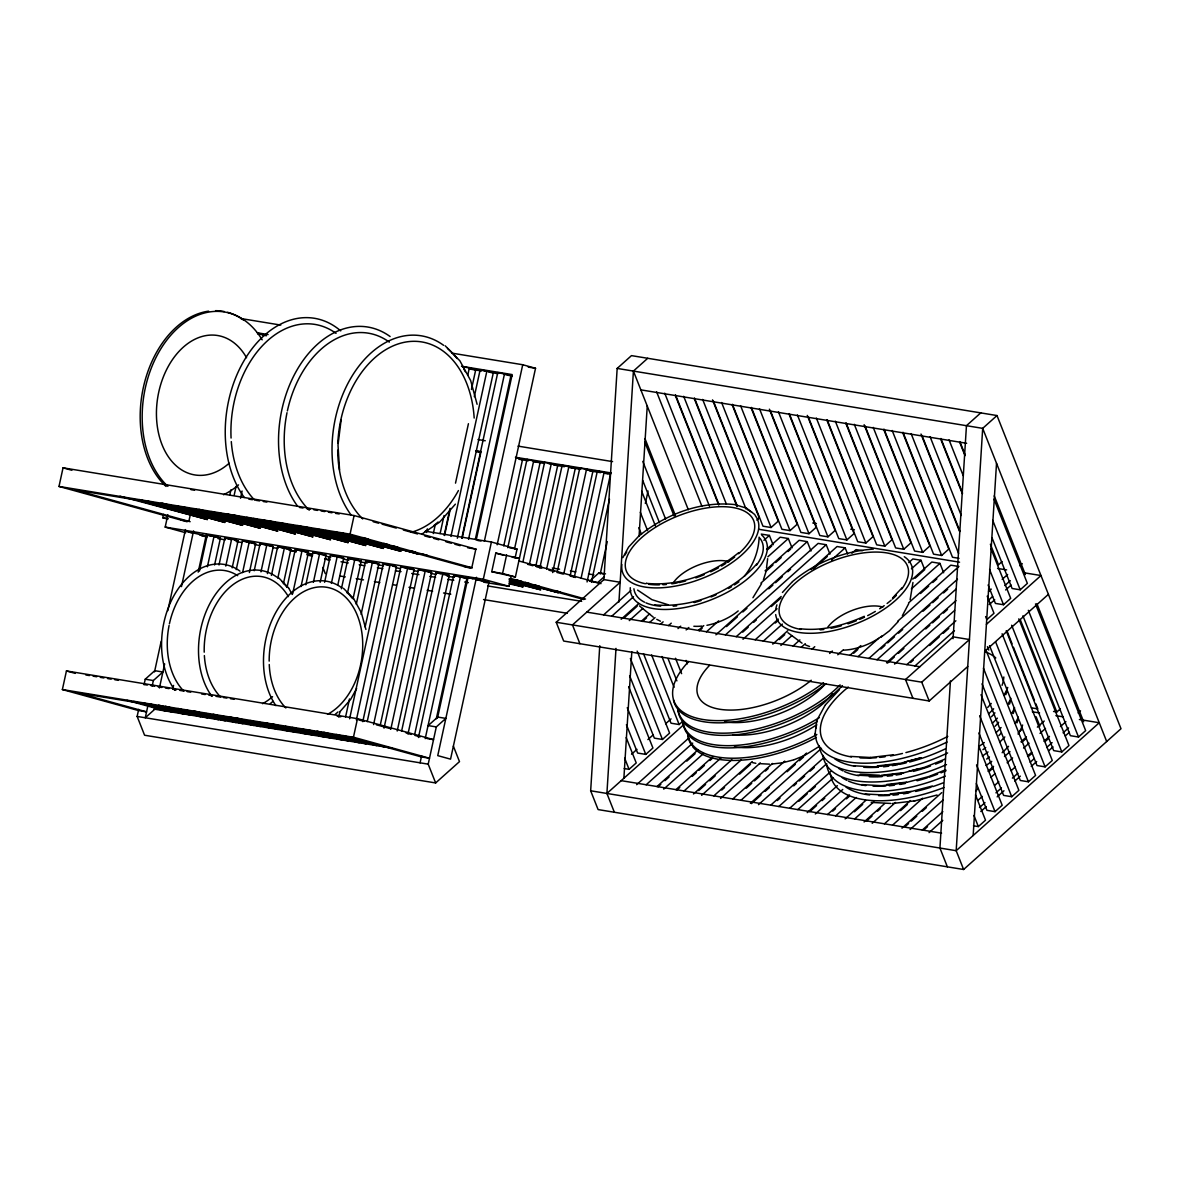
<?xml version="1.0" encoding="UTF-8"?>
<svg xmlns="http://www.w3.org/2000/svg" width="1180" height="1180" viewBox="0 0 1180 1180"><rect width="100%" height="100%" fill="white"/><g stroke="black" fill="none" stroke-linecap="round" stroke-linejoin="round"><path stroke-width="1.5" d="M967.748 666.494L929.191 700.979L563.671 641.05L556.223 622.258L603.909 579.601L617.17 368.425L631.477 355.623L996.997 415.552L1121 728.739L963.617 869.498L598.098 809.583L590.664 790.792L599.764 645.711M614.352 812.238L606.904 793.447L616.004 648.38M618.925 602.036L633.409 371.081L647.717 358.292M623.881 778.269L631.816 651.744M639.073 536.207L647.245 406.009M950.431 680.934L939.929 848.051L947.378 866.843M953.071 638.705L966.45 425.685L980.757 412.882M973.161 835.529L996.525 463.268M341.138 419.697L337.996 445.067L339.56 469.935M759.124 537.136C758.696 551.385 753.268 565.073 744.418 576.179M766.528 567.801L767.664 558.671M815.026 734.653L816.737 720.847M912.951 582.492L910.134 599.764M187.148 521.767L59 486.44L63.042 467.826L354.103 515.542L476.277 549.231M352.23 736.88L429.491 758.238L421.363 756.911L353.012 738.061L78.19 693.014L146.556 711.85L138.429 710.522L62.378 689.562L66.434 670.948L357.496 718.664L433.532 739.624L427.042 738.562M167.59 519.097L162.781 517.769L163.519 514.392M185.688 532.74L165.185 527.091L167.87 514.687M453.386 746.173L459.492 761.616L435.641 782.945L144.579 735.229L137.146 716.437L138.679 709.342M144.078 684.533L145.243 679.208L154.772 670.683L162.899 672.01L153.356 680.536L152.205 685.86M154.521 671.877L161.173 641.256M167.826 610.635L185.452 529.569M148.031 705.08L145.273 717.764L154.801 709.239M190.334 514.569L188.859 521.339L180.747 519.997M159.433 687.97L164.654 663.912M181.469 586.608L193.579 530.867M172.782 689.017L173.563 685.418M198.181 572.153L206.397 534.407M199.45 571.076L207.282 535.071L220.454 537.947L214.583 564.955M207.4 566.784L214.052 536.177M229.731 495.32L230.897 489.906M219.008 564.955L224.879 537.947L231.649 539.068L238.05 540.824L232.18 567.831M234.142 495.32L236.103 486.322M225.778 566.076L231.649 539.068M240.528 498.24L242.092 491.027M236.221 569.645L242.475 540.838L249.245 541.945L255.662 543.715L249.393 572.521M242.593 572.566L249.245 541.945M254.202 570.736L260.072 543.729L266.842 544.836L273.259 546.606L267.388 573.613M260.972 571.843L266.842 544.836M271.415 575.412L277.683 546.606L290.855 549.482L283.421 583.702M277.787 578.333L284.439 547.712M287.05 587.301L295.28 549.497L308.452 552.373L301.018 586.578M292.655 593.82L302.05 550.603M305.827 584.793L312.877 552.373L326.049 555.249L320.178 582.271M313.379 582.3L319.647 553.494M329.279 556.459L328.542 559.836L325.002 558.863M324.603 582.271L330.474 555.264L337.244 556.37L343.646 558.14L337.775 585.147M331.374 583.377L337.244 556.37M472.221 567.846L350.062 534.157L354.103 515.542M341.418 588.761L348.07 558.155L361.257 561.031L353.026 598.835M347.407 593.466L354.841 559.261M356.272 604.249L365.667 561.031L378.854 563.907L365.151 626.934M338.778 716.998L339.958 711.599M361.095 614.367L372.438 562.137M345.578 716.968L349.487 698.958M349.605 718.782L383.279 563.922L390.034 565.028L396.45 566.798L362.776 721.644M356.375 719.889L390.034 565.028M357.496 718.664L353.44 737.279L62.378 689.562M367.201 721.659L400.875 566.798L407.646 567.919L414.047 569.675L380.388 724.535M373.588 724.564L407.646 567.919M384.016 728.149L418.472 569.689L425.243 570.796L431.644 572.566L397.203 731.025M426.57 532.46L427.352 528.861M390.787 729.255L425.243 570.796M433.325 533.567L435.287 524.569M467.781 375.122L469.345 367.909L462.575 366.803M440.125 533.537L444.049 515.527M471.44 389.489L475.747 369.679L469.345 367.909M401.628 731.04L436.069 572.58L442.839 573.687L449.241 575.457L414.8 733.901M444.167 535.351L450.037 508.344M455.51 483.136L468.43 423.709M474.301 396.701L480.172 369.694L493.358 372.57L457.339 538.227M444.55 535.484L450.037 510.291M408 733.945L442.839 573.687M450.937 536.457L486.942 370.8M418.443 737.515L453.666 575.457L466.838 578.333L436.305 718.782M461.764 538.227L497.768 372.57L510.955 375.447L475.334 539.304M462.147 538.375L480.939 451.955L475.865 451.129M420.08 762.826L421.629 755.731M425.213 738.636L460.436 576.577M468.534 539.349L504.539 373.691M437.529 717.956L468.003 577.728M476.219 539.968L512.164 374.576L461.542 366.272M435.641 782.945L428.207 764.153L436.305 726.924L445.834 718.399L437.721 717.057L428.178 725.597L436.305 726.924M476.514 577.3L437.75 755.628L450.553 759.153L488.933 582.625M484.346 541.266L522.725 364.738L451.778 353.115M511.265 575.678L508.949 586.312L483.313 579.247L491.411 542.018L425.965 531.295M497.164 544.806L535.528 368.278L522.725 364.738M507.784 547.726L526.973 459.507L540.145 462.383L515.395 577.02L491.75 571.71L495.792 553.096L519.436 558.405L512.223 557.226M503.757 545.912L522.548 459.492L516.132 457.737M515.395 577.02L502.577 573.48L506.618 554.865M514.554 548.833L533.744 460.613M515.114 557.948L517.047 549.084L491.411 542.018M523.035 561.415L544.57 462.398L557.742 465.274L535.823 566.09M529.422 564.32L551.34 463.504M539.85 567.89L562.167 465.274L575.339 468.15L552.638 572.566M546.62 569.011L568.937 466.38M557.063 572.58L579.764 468.165L586.534 469.271L592.935 471.041L570.235 575.457M563.834 573.687L586.534 469.271M574.276 577.271L597.36 471.041L610.547 473.918L587.065 581.947M581.047 578.377L604.13 472.162M591.475 581.947L609.485 499.14M600.207 574.055L607.258 541.65M645.342 503.476L648.056 490.998M765.894 571.917L763.416 579.837M908.703 603.659L902.361 615.709M356.626 688.5L350.681 699.386L339.884 711.761M622.863 557.639L628.601 547.092L638.513 536.399M761.602 583.584L752.943 597.729M816.944 720.228L825.115 705.242M455.392 504.14L439.653 522.106L421.88 534.098M756.793 563.907C731.954 592.434 692.336 608.084 654.723 604.898M782.429 592.463L792.326 581.77M892.537 598.024L902.081 587.714M898.231 621.55L889.469 630.784L881.077 637.141M825.454 704.784L839.452 689.666M589.469 581.342L598.998 572.802L605.502 573.878M604.396 576.577L597.582 582.669L591.091 581.607M603.555 614.942L630.813 590.575M611.683 616.27L633.483 596.77M621.152 619.264L638.867 603.423M624.943 617.14L637.2 606.166M629.264 620.606L642.894 608.408M641.463 621.152L649.634 613.851M642.525 621.462L646.611 617.804M756.896 520.144L759.286 518.005L712.514 399.873M649.59 622.494L655.033 617.612M660.417 624.264L663.145 621.831M713.472 401.2L762.959 526.192L771.086 527.519L778.24 521.118L732.146 404.696M668.544 625.592L671.258 623.158M763.917 540.293L769.375 535.41L773.092 544.806M677.999 628.586L680.727 626.152M766.572 549.379L780.201 537.195L788.329 538.523L792.046 547.918M767.634 549.688L771.72 546.03M732.426 404.312L781.912 529.289L790.04 530.617L797.193 524.23L751.1 407.808M686.126 629.928L688.855 627.48M767.885 556.798L788.329 538.523M698.324 630.474L703.767 625.606M765.083 570.766L799.155 540.293L807.267 541.635L810.999 551.03M699.386 630.784L702.115 628.35M766.159 571.076L772.959 564.984M775.688 562.536L781.145 557.668M787.96 551.576L790.674 549.128M751.38 407.41L800.866 532.401L808.993 533.729L816.147 527.327L769.375 409.195M706.437 631.816L718.709 620.842M760.952 583.067L807.267 541.635M715.906 634.811L818.109 543.405L826.221 544.732L829.953 554.128M726.511 626.58L737.412 616.83M742.869 611.963L746.955 608.305M768.755 588.805L772.841 585.147M775.57 582.714L782.384 576.622M787.827 571.74L790.556 569.306M770.334 410.522L819.82 535.514L827.947 536.841L835.101 530.44L789.007 414.018M725.39 634.914L826.221 544.732M736.231 636.699L781.19 596.475M811.162 569.66L837.062 546.517L845.175 547.845L847.653 554.113M742.736 632.126L748.194 627.259M753.637 622.376L756.365 619.943M771.351 606.535L780.894 598.009M813.595 568.76L817.681 565.102M820.41 562.668L827.224 556.562M789.287 413.634L838.774 538.611L846.901 539.939L854.055 533.552L807.282 415.404M742.987 639.25L777.045 608.777M831.561 560.028L845.175 547.845M996.997 415.552L982.689 428.355L956.184 850.706L963.617 869.498M755.185 639.796L778.343 619.087M851.916 553.273L856.016 549.615L862.506 550.677M775.319 623.04L778.048 620.606M808.241 416.732L857.727 541.723L865.855 543.051L873.008 536.649L826.915 420.227M631.536 754.226L636.994 749.344M647.894 739.595L653.337 734.727M665.609 723.753L671.051 718.886M763.298 641.138L782.384 624.073M624.205 768.519L629.073 769.331L636.226 762.929L626.197 737.603M626.418 724.697L637.643 753.061L645.77 754.389L652.924 748.002L628.645 686.701M629.619 675.698L654.34 738.134L662.452 739.462L669.606 733.075L637.156 651.095M643.498 653.676L671.022 723.207L679.149 724.535L682.733 721.334A94.975 44.589 -21.6 0 0 819.259 717.661M772.767 644.133L787.753 630.725M606.904 793.447L683.205 725.199M779.287 639.56L784.73 634.693M827.195 419.844L876.681 544.821L884.808 546.163L891.962 539.762L845.854 423.34M780.894 645.46L791.795 635.71M636.639 784.671L688.692 738.12M793.078 646.021L799.892 639.929M846.149 422.956L895.635 547.933L903.762 549.26L910.916 542.874L864.129 424.726M646.139 784.788L692.704 743.12M801.205 647.348L805.291 643.69M656.965 786.558L698.058 749.802M658.071 786.824L660.815 784.375M664.93 780.703L669.03 777.03M686.834 761.1L695.064 753.755M812.032 649.118L814.761 646.684M908.777 562.595L912.863 558.937L920.99 560.264L924.707 569.66L915.179 578.2M865.102 426.054L914.588 551.045L922.716 552.373L929.855 545.971L883.761 429.55M663.721 789.11L703.442 753.592M911.447 568.804L920.99 560.264M675.919 789.671L712.897 756.587M677.025 789.936L679.769 787.488M692.1 776.455L696.2 772.782M698.944 770.334L704.431 765.437M709.903 760.525L712.646 758.076M829.629 653.455L832.357 651.006M912.745 579.115L931.817 562.049L939.944 563.376L943.661 572.772M884.056 429.166L933.542 554.143L941.655 555.485L948.809 549.084L902.715 432.662M684.046 790.998L721.024 757.914M837.756 654.782L843.198 649.9M911.329 588.968L939.944 563.376M693.501 793.992L731.851 759.699M698.722 790.585L705.566 784.464M709.682 780.791L715.154 775.894M849.939 655.343L860.84 645.593M908.541 602.936L950.77 565.161L958.898 566.489L897.582 621.329M853.73 653.204L857.816 649.546M920.503 593.496L928.675 586.18M932.761 582.522L936.846 578.864M701.628 795.335L741.35 759.802M858.067 656.67L878.51 638.395M713.826 795.881L752.176 761.572M721.777 790.025L724.52 787.576M739.595 774.095L750.554 764.301M868.893 658.44L957.467 579.233M880.855 649L884.956 645.342M887.67 642.908L894.484 636.817M898.57 633.159L902.671 629.5M923.099 611.225L929.914 605.134M932.643 602.7L938.085 597.818M943.543 592.95L947.629 589.292M720.582 798.432L760.304 762.914M877.02 659.782L956.051 589.086M732.78 798.993L772.502 763.46M746.217 788.225L751.69 783.328M754.433 780.88L759.92 775.983M765.392 771.071L768.136 768.623M886.49 662.777L955.977 600.62M887.552 663.072L894.366 656.98M898.452 653.322L903.91 648.454M925.71 628.955L929.796 625.297M932.525 622.863L939.324 616.771M943.425 613.113L947.511 609.455M1002.1 561.606L998.516 564.807L990.389 544.26M740.907 800.32L784.73 761.115M894.602 664.104L954.561 610.473M750.362 803.315L806.53 753.091M751.468 803.595L761.056 795.01M765.171 791.338L769.271 787.665M787.09 771.735L795.305 764.389M799.421 760.702L803.521 757.029M906.801 664.665L955.859 620.783M988.56 591.534L991.288 589.1M1002.189 579.351L1007.632 574.483M910.591 662.526L913.32 660.092M929.663 645.475L939.206 636.935M943.292 633.277L948.75 628.409M1019.859 565.78L1022.249 563.642M758.489 804.657L821.501 748.297M914.928 665.992L954.443 630.651M988.501 600.178L992.587 596.52M1004.859 585.56L1010.301 580.678M989.268 604.602L994.711 599.72M1005.625 589.971L1011.083 585.088M770.688 805.202L824.112 757.427M777.266 800.571L780.01 798.123M793.712 785.865L796.456 783.417M799.185 780.968L804.672 776.071M810.144 771.16L814.259 767.487M988.103 584.97L995.404 603.408L1003.531 604.735L1010.685 598.349L990.89 548.375M991.967 537.652L1012.101 588.481L1020.213 589.808L1027.367 583.407L994.032 499.184M778.8 806.53L826.752 763.652M556.223 622.258L921.742 682.188L969.429 639.53L953.189 636.861L905.503 679.518L912.937 698.309M986.406 624.353L1040.966 575.545L1024.727 572.89M789.641 808.315L830.735 771.558M798.963 801.235L807.179 793.875M809.923 791.426L815.395 786.529M797.754 809.642L833.375 777.782M984.71 651.316L1048.415 594.337M807.223 812.637L837.358 785.688M809.701 811.692L816.545 805.557M822.032 800.66L824.761 798.211M815.336 813.979L842.741 789.464M827.549 814.525L849.452 794.922M832.756 811.117L835.499 808.669M846.458 798.86L849.202 796.412M835.661 815.852L856.208 797.473M845.131 818.861L865.678 800.483M854.453 811.781L862.669 804.421M854.615 818.964L873.79 801.81M864.085 821.959L884.631 803.58M866.562 821.015L872.035 816.103M877.522 811.206L880.25 808.757M872.197 823.301L895.487 802.474M884.395 823.846L910.429 800.571M900.576 810.645L907.42 804.509M892.523 825.174L922.657 798.226M901.977 828.183L941.714 792.65M905.827 826L908.571 823.552M911.314 821.103L916.786 816.191M922.273 811.294L926.374 807.621M910.105 829.511L942.982 800.099M1018.325 732.721L1022.426 729.048M922.303 830.056L942.85 811.678M988.058 771.248L993.545 766.351M1004.49 756.557L1009.977 751.645M1020.936 741.851L1026.408 736.954M1037.368 727.146L1044.226 721.024M923.409 830.337L927.524 826.649M989.165 771.528L993.28 767.841M1022.042 742.117L1026.158 738.444M1053.548 711.466L1056.808 711.997L1060.378 708.811M929.058 832.623L942.761 820.365M975.639 790.954L978.367 788.506M990.698 777.487L994.814 773.815M1007.145 762.782L1012.617 757.885M1023.576 748.076L1029.063 743.179M1040.023 733.385L1045.495 728.473M978.25 800.084L982.35 796.412M994.681 785.379L998.796 781.706M1011.127 770.688L1015.228 767.015M1027.559 755.982L1031.674 752.309M1043.99 741.276L1049.477 736.379M1060.437 726.57L1065.909 721.673M1028.665 756.247L1031.409 753.799M1045.111 741.542L1047.84 739.093M1078.137 712.986L1080.526 710.847M979.518 807.548L985.005 802.651M995.95 792.842L1001.437 787.945M1012.396 778.136L1017.868 773.239M1030.199 762.221L1034.314 758.534M1046.645 747.515L1052.118 742.618M1063.077 732.81L1068.564 727.913M980.816 811.486L986.259 806.619M997.159 796.869L1003.974 790.777M1014.874 781.027L1020.331 776.145M1031.232 766.395L1036.674 761.528M1048.946 750.554L1053.032 746.896M1065.289 735.922L1069.375 732.279M973.471 825.794L978.353 826.59L985.507 820.188L975.477 794.863M976.347 783.623L986.923 810.321L995.035 811.663L1002.189 805.262L978.604 745.657M978.899 732.972L1003.605 795.394L1011.732 796.721L1018.886 790.335L981.023 694.696M982.04 683.81L1020.302 780.467L1028.429 781.794L1035.583 775.408L986.096 650.416M989.548 645.696L1036.999 765.54L1045.111 766.867L1052.265 760.466L1002.1 633.778M1006.23 630.754L1053.681 750.613L1061.808 751.94L1068.962 745.539L1018.797 618.851M1022.927 615.827L1070.378 735.686L1078.505 737.013L1085.659 730.612L1035.494 603.924M638.719 536.163C665.107 514.569 699.814 501.087 734.181 504.509M738.724 552.653C713.148 573.598 679.518 586.667 646.198 583.348L646.581 583.436M792.547 581.534C815.188 562.58 843.907 551.149 873.333 549.084M818.522 746.866L804.465 755.525M864.276 616.314C844.216 625.297 822.136 631.403 800.011 628.719M794.155 759.699L803.89 755.79M945.401 758.976L924.913 767.207L900.606 773.593L877.551 776.337M945.696 769.744L928.631 776.602L904.323 782.989L881.268 785.733M793.639 759.876L782.635 762.767L772.192 764.006M905.134 761.911L920.474 757.885M921.182 757.811L896.889 764.198L873.834 766.941M908.851 771.307L919.073 768.623M932.348 785.998L908.04 792.385L884.985 795.128M892.301 803.521L914.913 800.837L937.053 795.01M870.117 757.545L893.157 754.802M877.433 765.938L899.027 763.371M881.15 775.334L903.747 772.649M886.667 784.508L906.476 782.163M890.384 793.904L911.181 791.441M913.91 800.955L914.913 800.837M850.441 756.41L870.53 757.501M854.158 765.805L874.247 766.897M759.404 763.622L769.463 764.168M860.073 774.213L879.543 775.26M857.89 775.201L877.979 776.293M861.606 784.597L881.696 785.688M865.323 793.992L885.413 795.084M871.238 802.4L890.694 803.447M617.17 368.425L982.689 428.355L1106.693 741.542M240.75 318.512L280.781 325.075M528.256 367.083L535.528 368.278M640.858 389.872L966.641 443.282M257.24 332.79L268.096 334.56M257.8 333.955L264.556 335.061L258.155 333.291M468.991 368.573L475.747 369.679M488.269 371.73L493.358 372.57M504.185 374.34L510.955 375.447M262.83 335.135L266.444 335.725M470.746 369.222L481.588 370.992M490.629 372.482L497.872 373.662M508.713 375.447L512.327 376.037M477.974 439.55L485.26 440.745M518.005 446.114L612.597 461.616M475.658 450.731L481.071 451.616M515.424 457.25L611.255 472.959M519.156 458.946L522.548 459.492M533.375 461.277L540.145 462.383M554.364 464.714L557.742 465.274M568.568 467.044L575.339 468.15M586.165 469.935L592.935 471.041M605.458 473.092L608.851 473.652M519.2 459.3L528.242 460.79M533.67 461.675L544.511 463.46M553.553 464.935L564.409 466.72M569.822 467.604L580.678 469.389M589.72 470.864L600.561 472.649M604.175 473.239L607.788 473.829M812.784 522.991L816.413 523.596M850.795 529.23L854.423 529.82M958.986 558.317L952.496 557.255L903.01 432.278M758.666 529.26L959.561 562.196M997.572 568.436L1006.629 569.911M761.248 534.083L769.375 535.41M190.954 489.656L194.567 490.246M248.818 499.14L252.431 499.73M256.045 500.335L259.659 500.925M263.273 501.515L266.887 502.105M299.44 507.444L303.054 508.034M306.667 508.624L310.281 509.214M313.895 509.819L317.509 510.409M321.137 510.999L324.751 511.589M328.365 512.179L331.978 512.784M335.592 513.374L339.206 513.964M477.782 540.499L481.027 541.03M509.775 547.889L517.047 549.084M467.723 547.771L475.85 549.113L471.808 567.727L463.681 566.385M59 486.44L350.062 534.157M534.23 565.058L541.473 566.238M552.314 568.023L559.541 569.202M570.397 570.987L575.811 571.872M588.481 573.952L593.894 574.837M603.909 579.601L620.164 582.271L572.477 624.928L579.911 643.72M162.781 517.769L168.194 518.669M491.75 571.71L502.577 573.48M165.185 527.091L483.313 579.247M185.127 531.074L206.058 535.941L199.568 534.879M213.683 536.826L220.454 537.947M234.673 540.278L238.05 540.824M248.892 542.608L255.662 543.715M273.259 546.606L260.072 543.729M285.781 548.656L290.855 549.482M308.452 552.373L295.28 549.497M320.975 554.423L326.049 555.249M336.875 557.034L343.646 558.14M356.168 560.19L361.257 561.031M372.084 562.801L378.854 563.907M393.058 566.238L396.45 566.798M407.277 568.568L414.047 569.675M431.644 572.566L418.472 569.689M442.471 574.336L449.241 575.457M466.838 578.333L453.666 575.457M201.721 535.941L207.164 536.841M218.079 538.626L225.351 539.821M236.251 541.605L241.708 542.505M254.438 544.585L259.895 545.485M272.61 547.564L278.067 548.464M288.982 550.249L296.254 551.444M307.154 553.228L312.612 554.128M325.341 556.208L330.784 557.108M343.513 559.187L348.97 560.087M359.87 561.872L367.142 563.067M378.057 564.851L383.515 565.751M396.229 567.831L399.873 568.436M414.416 570.81L418.045 571.415M430.774 573.495L436.231 574.395M447.132 576.179L454.403 577.374M483.49 582.138L508.949 586.312M324.633 559.069L330.09 559.954M341.005 561.754L348.277 562.934M359.192 564.733L364.709 565.766M377.364 567.846L382.851 568.613M395.433 570.81L401.038 571.592M411.717 573.48L418.944 574.66M429.786 576.445L435.597 577.256M447.869 579.409L453.799 580.236M464.714 582.02L468.342 582.625M487.65 585.929L581.666 601.343M586.784 612.125L919.81 666.73M339.84 575.988L345.298 576.887M356.213 578.672L363.484 579.867M374.399 581.651L379.857 582.551M392.601 584.646L396.229 585.236M408.973 587.33L414.431 588.215M427.16 590.31L432.618 591.195M443.533 592.994L450.804 594.189M483.549 599.558L567.241 613.275M1031.35 707.838L1037.854 708.9L1035.819 703.767M1032.323 711.776L1039.565 712.971M1055.864 715.641L1063.091 716.821M1079.39 719.49L1099.259 722.75L956.184 850.706L590.664 790.792M145.243 679.208L153.356 680.536M85.86 674.99L89.474 675.58M93.087 676.17L96.701 676.76M100.315 677.364L103.943 677.954M107.557 678.544L111.171 679.134M114.784 679.724L118.398 680.329M143.709 684.474L147.323 685.064M150.952 685.654L154.565 686.244M158.179 686.849L161.793 687.439M165.407 688.029L169.02 688.619M172.649 689.209L176.263 689.813M179.876 690.403L183.49 690.993M187.104 691.583L190.718 692.173M201.573 693.958L205.187 694.548M208.801 695.138L212.415 695.743M216.029 696.333L219.657 696.923M223.271 697.513L226.885 698.103M230.498 698.707L234.112 699.298M337.17 716.186L340.784 716.776M621.211 780.659L941.566 833.169M153.96 709.092L392.262 748.164M137.146 716.437L428.207 764.153M752.324 762.56L755.834 763.312M668.367 604.824L651.891 599.647L637.598 590.089M480.172 369.694L484.98 371.022M598.968 471.484L602.169 472.369M547.771 463.283L550.972 464.153M526.973 459.507L530.174 460.392M475.776 451.291L478.977 452.176M598.998 572.802L604.13 574.218M495.792 553.096L503.801 555.308M518.758 560.942L601.004 583.613M373.19 521.722L378.515 523.183M382.069 524.156L396.259 528.08M403.353 530.026L417.558 533.95M424.652 535.897L429.977 537.372M433.517 538.346L438.842 539.821M445.937 541.768L451.262 543.243M454.816 544.216L460.141 545.691M527.563 564.276L532.888 565.736M536.428 566.725L541.753 568.185M548.848 570.147L554.172 571.607M557.727 572.595L563.052 574.055M570.147 576.017L575.471 577.477M362.82 537.578L368.086 539.039M383.869 543.39L389.135 544.836M392.645 545.809L397.911 547.255M410.198 550.647L415.463 552.093M422.47 554.025L427.735 555.485M516.53 579.955L521.796 581.416M525.307 582.374L530.572 583.835M534.083 584.793L539.349 586.254M555.131 590.605L560.397 592.05M511.176 578.569L585.531 599.071M470.289 568.214L349.634 534.953L74.812 489.892L190.142 521.693M509.318 578.967L583.849 599.514M341.463 532.903L418.664 554.187L334.692 531.797M509.214 579.159L558.347 592.699L509.465 579.985M325.621 530.499L401.067 551.311L318.851 529.392M509.155 581.106L540.75 589.808L509.406 581.932M304.499 526.649L383.471 548.42L297.744 525.543M509.111 583.053L523.138 586.932L509.362 583.879M290.413 524.731L365.859 545.529L281.887 523.138M269.306 520.881L348.262 542.653L262.535 519.775M253.464 518.477L330.666 539.762L246.694 517.371M472.87 578.79L468.062 577.463L489.007 582.33L476.071 579.675M63.042 467.826L71.892 470.274M234.112 515.114L313.069 536.885L227.342 514.008M436.069 572.58L440.877 573.908M218.27 512.71L295.472 533.994L211.5 511.604M198.919 509.347L277.875 531.103L195.659 509.2M183.062 506.943L260.264 528.227L176.292 505.837M400.875 566.798L405.669 568.126M383.279 563.922L389.68 565.692M161.955 503.093L242.667 525.336L160.451 503.432M365.667 561.031L370.476 562.359M146.114 500.689L225.07 522.46L139.343 499.583M132.027 498.771L207.474 519.569L119.991 496.205M348.07 558.155L354.487 559.91M330.474 555.264L335.282 556.591M312.877 552.373L319.279 554.143M307.257 553.966L312.567 555.441M277.683 546.606L282.477 547.933M290.929 550.381L296.239 551.842M306.859 554.777L312.169 556.237M242.475 540.838L247.284 542.166M224.879 537.947L231.28 539.717M207.282 535.071L212.09 536.399M188.328 531.959L191.529 532.844M358.808 719.933L364.074 721.378M376.332 724.771L390.359 728.635M406.141 732.987L411.392 734.432M414.903 735.391L420.154 736.851M343.159 735.597L383.589 746.748M336.389 734.491L376.818 745.627M323.792 732.22L365.992 743.857M317.022 731.113L359.221 742.751M307.951 729.83L348.395 740.966M301.18 728.709L341.625 739.86M292.109 727.426L330.798 738.09M285.339 726.32L324.028 736.984M272.757 724.048L313.202 735.199M265.987 722.942L306.431 734.093M256.916 721.659L295.605 732.323M250.145 720.538L288.834 731.202M66.434 670.948L75.269 673.382M235.794 717.794L277.993 729.432M229.038 716.688L271.223 728.326M221.722 715.876L260.397 726.541M213.197 714.284L253.626 725.435M205.881 713.487L242.8 723.665M193.83 710.921L236.03 722.558M184.759 709.623L225.203 720.774M177.988 708.516L218.433 719.667M165.407 706.26L207.606 717.897M158.636 705.153L200.836 716.776M149.565 703.855L190.01 715.006M142.795 702.749L183.239 713.9M133.724 701.451L172.398 712.115M126.953 700.345L165.643 711.009M734.58 504.539L746.276 508.079M805.719 645.018L809.569 646.493M656.759 619.352L660.431 621.196M802.046 643.174L787.901 632.716M746.689 508.27L754.92 514.687M653.278 617.155L639.398 605.856M445.17 345.784L459.875 360.8L470.673 380.594L477.103 404.283M343.439 588.304L353.602 598.555M278.465 577.639L288.613 587.905M353.838 598.968L361.39 612.833L365.889 629.427M288.849 588.319L292.212 594.484M994.224 495.851L1025.39 574.586M1036.91 603.673L1083.668 721.762M992.719 520.351L1020.213 589.808M1028.341 610.311L1078.505 737.013M959.871 441.6L965.284 455.288M959.576 441.984L965.004 455.672M949.03 439.816L963.264 475.776M1020.198 619.544L1056.808 711.997M940.917 438.488L962.6 493.27M940.622 438.872L962.319 493.668M989.592 569.542L1003.531 604.735M1011.644 625.238L1061.808 751.94M930.076 436.718L961.258 515.468M1007.337 631.846L1012.086 643.838M1013.443 647.26L1034.462 700.33M1036.129 716.791L1039.846 726.187M987.217 596.166L993.988 613.275L986.834 619.662L985.61 616.594M921.963 435.376L959.915 531.266M920.99 434.048L959.635 531.649M995.625 641.891L1045.111 766.867M911.122 433.606L958.588 553.45M987.439 646.625L988.796 650.062M892.183 430.494L941.655 555.485M983.442 668.19L1028.429 781.794M873.23 427.396L922.716 552.373M979.665 715.744L1011.732 796.721M854.276 424.284L903.762 549.26M976.538 764.935L995.035 811.663M835.322 421.172L884.808 546.163M921.742 682.188L929.191 700.979M973.957 815.469L978.353 826.59M816.368 418.074L865.855 543.051M797.415 414.962L846.901 539.939M778.461 411.85L827.947 536.841M759.507 408.752L808.993 533.729M740.553 405.64L790.04 530.617M721.6 402.527L771.086 527.519M702.646 399.43L746.025 508.993M694.519 398.088L737.235 505.954M694.238 398.486L736.94 506.338M683.692 396.318L726.408 504.185M675.565 394.99L718.959 504.568M675.284 395.374L718.664 504.952M664.738 393.205L709.475 506.205M656.626 391.878L702.041 506.589M633.409 371.081L688.309 509.716M644.959 438.591L675.447 515.601M644.752 441.925L674.09 516.043M642.775 461.395L665.579 518.994M642.702 480.393L659.473 522.74M641.625 491.101L655.475 526.088M640.312 512.282L647.614 530.72M638.823 527.711L641.477 534.407M686.052 660.402L687.409 663.824M675.506 658.248L681.612 673.647M668.057 658.632L676.878 680.889M661.906 656.508L674.105 687.321M651.625 655.018L679.149 724.535M630.385 658.47L662.452 739.462M627.273 707.676L645.77 754.389M624.677 758.209L629.073 769.331M322.848 567.433L325.282 573.598M811.235 680.24A70.638 33.158 -21.6 0 1 720.597 709.387A70.638 33.158 -21.6 0 1 709.519 665.432M823.522 682.733A94.975 44.589 -21.6 0 1 703.678 719.608A94.975 44.589 -21.6 0 1 688.442 661.744M825.882 683.722A95.374 44.781 -21.6 0 1 732.19 722.101A95.374 44.781 -21.6 0 1 673.456 699.917M825.351 683.943A70.638 33.158 -21.6 0 1 724.535 721.762M840.101 684.902A94.975 44.589 -21.6 0 1 742.397 731.689A94.975 44.589 -21.6 0 1 677.733 708.678M842.432 685.61A95.374 44.781 -21.6 0 1 744.108 733.724A95.374 44.781 -21.6 0 1 678.131 710.773M832.505 693.825A70.638 33.158 -21.6 0 1 732.854 734.742M817.342 721.511A95.374 44.781 -21.6 0 1 683.102 723.296M1003.826 676.981A97.055 45.563 -21.6 0 1 1002.086 685.329M991.23 703.472A97.055 45.563 -21.6 0 1 987.69 707.44M947.82 736.394A97.055 45.563 -21.6 0 1 905.915 752.589M902.479 753.46A97.055 45.563 -21.6 0 1 890.428 755.952M885.074 756.778A97.055 45.563 -21.6 0 1 879.793 757.398M876.356 757.708A97.055 45.563 -21.6 0 1 860.043 757.885M851.444 756.926A97.055 45.563 -21.6 0 1 848.317 687.07M985.462 651.832A97.055 45.563 -21.6 0 1 995.787 657.924M1007.75 687.439A102.999 48.365 -21.6 0 1 1004.106 694.946M993.663 708.752A102.999 48.365 -21.6 0 1 988.619 713.871M947.083 742.014A102.999 48.365 -21.6 0 1 815.38 733.355M815.867 728.178A102.999 48.365 -21.6 0 1 816.708 724.609M1010.877 698.309A102.999 48.365 -21.6 0 1 1007.823 704.342M997.395 718.148A102.999 48.365 -21.6 0 1 992.336 723.266M947.629 752.958A102.999 48.365 -21.6 0 1 819.289 746.025M1006.791 691.332A97.055 45.563 -21.6 0 1 1005.803 694.725M994.947 712.868A97.055 45.563 -21.6 0 1 991.407 716.835M945.15 748.976A97.055 45.563 -21.6 0 1 909.633 761.985M906.196 762.855A97.055 45.563 -21.6 0 1 899.411 764.36M897.729 764.699A97.055 45.563 -21.6 0 1 892.36 765.643M888.791 766.174A97.055 45.563 -21.6 0 1 883.525 766.794M878.377 767.221A97.055 45.563 -21.6 0 1 863.775 767.28M855.176 766.322A97.055 45.563 -21.6 0 1 834.806 758.873M1014.594 707.705A102.999 48.365 -21.6 0 1 1011.54 713.738M1001.112 727.544A102.999 48.365 -21.6 0 1 996.053 732.662M984.297 742.574A102.999 48.365 -21.6 0 1 978.618 746.689M946.493 764.581A102.999 48.365 -21.6 0 1 823.006 755.421M1010.508 700.728A97.055 45.563 -21.6 0 1 1009.519 704.121M998.663 722.263A97.055 45.563 -21.6 0 1 995.138 726.231M942.304 761.351A97.055 45.563 -21.6 0 1 935.563 764.124M930.46 766.041A97.055 45.563 -21.6 0 1 913.35 771.381M901.446 774.095A97.055 45.563 -21.6 0 1 896.077 775.039M892.508 775.57A97.055 45.563 -21.6 0 1 887.242 776.189M882.109 776.617A97.055 45.563 -21.6 0 1 869.306 776.764M858.893 775.717A97.055 45.563 -21.6 0 1 844.629 771.646M843.125 770.938A97.055 45.563 -21.6 0 1 838.523 768.269M1018.325 717.101A102.999 48.365 -21.6 0 1 1015.257 723.134M1004.829 736.94A102.999 48.365 -21.6 0 1 999.77 742.058M988.029 751.97A102.999 48.365 -21.6 0 1 982.335 756.085M945.254 776.115A102.999 48.365 -21.6 0 1 826.723 764.817M1014.225 710.124A97.055 45.563 -21.6 0 1 1013.251 713.517M1001.26 732.987A97.055 45.563 -21.6 0 1 998.855 735.627M985.713 747.545A97.055 45.563 -21.6 0 1 982.94 749.669M946.036 770.746A97.055 45.563 -21.6 0 1 940.976 772.841M937.584 774.169A97.055 45.563 -21.6 0 1 929.073 777.207M927.377 777.767A97.055 45.563 -21.6 0 1 917.067 780.777M905.178 783.49A97.055 45.563 -21.6 0 1 899.794 784.435M894.47 785.202A97.055 45.563 -21.6 0 1 889.233 785.762M885.826 786.013A97.055 45.563 -21.6 0 1 873.038 786.16M865.928 785.585A97.055 45.563 -21.6 0 1 848.346 781.042M846.856 780.334A97.055 45.563 -21.6 0 1 842.24 777.664M1022.632 725.022A102.999 48.365 -21.6 0 1 1018.06 734.063M1008.546 746.335A102.999 48.365 -21.6 0 1 1002.144 752.707M991.746 761.365A102.999 48.365 -21.6 0 1 986.052 765.481M943.941 787.532A102.999 48.365 -21.6 0 1 830.455 774.213M1017.957 719.52A97.055 45.563 -21.6 0 1 1016.968 722.912M989.43 756.94A97.055 45.563 -21.6 0 1 986.657 759.065M943.012 782.915A97.055 45.563 -21.6 0 1 932.805 786.603M931.094 787.163A97.055 45.563 -21.6 0 1 915.65 791.441M908.895 792.886A97.055 45.563 -21.6 0 1 903.526 793.83M898.187 794.597A97.055 45.563 -21.6 0 1 892.95 795.158M889.543 795.409A97.055 45.563 -21.6 0 1 878.599 795.63M869.66 794.981A97.055 45.563 -21.6 0 1 845.957 787.06M815.616 725.494A70.638 33.158 -21.6 0 1 734.462 746.822M816.855 734.521A94.975 44.589 -21.6 0 1 687.66 733.724M816.265 737.471A95.374 44.781 -21.6 0 1 692.601 746.601M691.598 745.214A95.374 44.781 -21.6 0 1 688.058 735.819M904.264 556.695A72.482 34.028 -21.6 0 1 863.155 620.783A72.482 34.028 -21.6 0 1 775.688 614.588M775.717 609.868A72.482 34.028 -21.6 0 1 776.897 604.853M801.014 629.427A68.455 32.14 -21.6 0 1 791.677 586.549A68.455 32.14 -21.6 0 1 877.507 552.078A68.455 32.14 -21.6 0 1 901.815 588.938M896.358 595.325A68.455 32.14 -21.6 0 1 892.404 599.115M891.136 600.222A68.455 32.14 -21.6 0 1 887.109 603.496M884.218 605.65A68.455 32.14 -21.6 0 1 879.661 608.747M875.339 611.417A68.455 32.14 -21.6 0 1 867.654 615.635M864.498 617.184A68.455 32.14 -21.6 0 1 859.63 619.382M856.311 620.769A68.455 32.14 -21.6 0 1 847.904 623.837M841.148 625.902A68.455 32.14 -21.6 0 1 831.044 628.276M823.773 629.442A68.455 32.14 -21.6 0 1 820.203 629.84M882.198 635.784A36.241 17.021 -21.6 0 1 843.759 650.136M827.74 627.229A35.297 16.564 -21.6 0 1 882.788 607.066M755.244 515.645A72.482 34.028 -21.6 0 1 699.091 579.587A72.482 34.028 -21.6 0 1 621.889 564.497M625.017 554.998A72.482 34.028 -21.6 0 1 626.772 551.945M747.368 509.568A72.482 34.028 -21.6 0 1 751.837 512.312M645.431 583.731A68.455 32.14 -21.6 0 1 642.481 536.871A68.455 32.14 -21.6 0 1 733.385 507.606A68.455 32.14 -21.6 0 1 738.577 553.745M734.668 557.049A68.455 32.14 -21.6 0 1 727.396 562.373M725.848 563.376A68.455 32.14 -21.6 0 1 721.526 566.061M718.502 567.787A68.455 32.14 -21.6 0 1 710.67 571.813M704.15 574.719A68.455 32.14 -21.6 0 1 695.772 577.905M685.624 580.988A68.455 32.14 -21.6 0 1 678.884 582.581M677.231 582.905A68.455 32.14 -21.6 0 1 671.759 583.835M666.39 584.469A68.455 32.14 -21.6 0 1 662.924 584.734M659.369 584.867A68.455 32.14 -21.6 0 1 648.808 584.292M673.928 581.858A35.297 16.564 -21.6 0 1 728.96 561.695M269.173 661.11A66.405 46.138 -80.7 0 1 311.8 588.26A66.405 46.138 -80.7 0 1 362.054 634.088A66.405 46.138 -80.7 0 1 327.524 714.328M285.855 707.956A66.405 46.138 -80.7 0 1 269.247 664.532M275.884 705.64A72.364 50.283 -80.7 0 1 275.899 612.302A72.364 50.283 -80.7 0 1 341.876 587.832M347.245 592.463A72.364 50.283 -80.7 0 1 352.068 598.113M337.981 711.968A72.364 50.283 -80.7 0 1 335.327 714.21M204.214 652.171A66.405 46.138 -80.7 0 1 235.41 582.964A66.405 46.138 -80.7 0 1 288.392 596.638M272.55 696.672A66.405 46.138 -80.7 0 1 262.55 703.678M220.881 697.306A66.405 46.138 -80.7 0 1 204.361 655.593M211.884 696.362A72.364 50.283 -80.7 0 1 210.438 602.508A72.364 50.283 -80.7 0 1 276.887 577.168M282.271 581.799A72.364 50.283 -80.7 0 1 287.079 587.463M272.993 701.318A72.364 50.283 -80.7 0 1 270.338 703.56M244.275 497.459A102.999 71.567 -80.7 0 1 243.788 361.095A102.999 71.567 -80.7 0 1 340.725 330.887M231.073 438.046A97.055 67.437 -80.7 0 1 264.394 343.69A97.055 67.437 -80.7 0 1 336.049 333.365M254.688 500.173A97.055 67.437 -80.7 0 1 231.295 441.6M297.567 506.191A102.999 71.567 -80.7 0 1 295.516 372.6A102.999 71.567 -80.7 0 1 390.108 336.536M287.374 410.95A97.055 67.437 -80.7 0 1 389.326 342.112M309.234 510.173A97.055 67.437 -80.7 0 1 287.006 412.705M167.914 486.381A94.975 65.992 -80.7 0 1 161.97 347.009A94.975 65.992 -80.7 0 1 262.167 339.84M238.537 484.892A94.975 65.992 -80.7 0 1 223.536 494.745M229.171 463.209A70.638 49.088 -80.7 0 1 163.209 447.471A70.638 49.088 -80.7 0 1 179.08 351.316A70.638 49.088 -80.7 0 1 246.561 357.732M227.607 312.331A95.374 66.272 -80.7 0 1 243.508 320.075M166.041 486.44A95.374 66.272 -80.7 0 1 144.034 384.533A95.374 66.272 -80.7 0 1 208.594 311.151M215.571 310.679A95.374 66.272 -80.7 0 1 224.244 311.55M169.419 623.792A66.405 46.138 -80.7 0 1 237.696 575.663M183.947 691.259A66.405 46.138 -80.7 0 1 169.079 625.489M174.95 690.3A72.364 50.283 -80.7 0 1 173.504 596.446A72.364 50.283 -80.7 0 1 239.953 571.12M337.834 443.061A97.055 67.437 -80.7 0 1 405.242 342.126A97.055 67.437 -80.7 0 1 474.183 418.059M458.43 490.541A97.055 67.437 -80.7 0 1 411.186 532.298M362.732 518.935A97.055 67.437 -80.7 0 1 337.701 450.2M351.065 514.967A102.999 71.567 -80.7 0 1 349.015 381.361A102.999 71.567 -80.7 0 1 443.606 345.312M447.5 348.395A102.999 71.567 -80.7 0 1 457.044 358.528M463.622 368.558A102.999 71.567 -80.7 0 1 465.289 371.671M438.075 522.017A102.999 71.567 -80.7 0 1 433.812 525.587M427.883 529.805A102.999 71.567 -80.7 0 1 424.844 531.634M761.631 534.924A72.482 34.028 -21.6 0 1 712.056 599.44A72.482 34.028 -21.6 0 1 630.282 587.67M759.876 538.169A68.455 32.14 -21.6 0 1 756.528 565.117M738.931 581.828A68.455 32.14 -21.6 0 1 734.373 584.926M731.526 586.726A68.455 32.14 -21.6 0 1 728.562 588.481M715.98 594.853A68.455 32.14 -21.6 0 1 711.024 596.947M700.95 600.576A68.455 32.14 -21.6 0 1 694.15 602.538M676.686 605.841A68.455 32.14 -21.6 0 1 673.175 606.166M660.697 606.196A68.455 32.14 -21.6 0 1 645.991 602.862M644.619 602.228A68.455 32.14 -21.6 0 1 633.911 588.761M738.208 610.93A36.241 17.021 -21.6 0 1 706.938 625.312M701.761 626.078A36.241 17.021 -21.6 0 1 693.855 626.255"/></g></svg>
